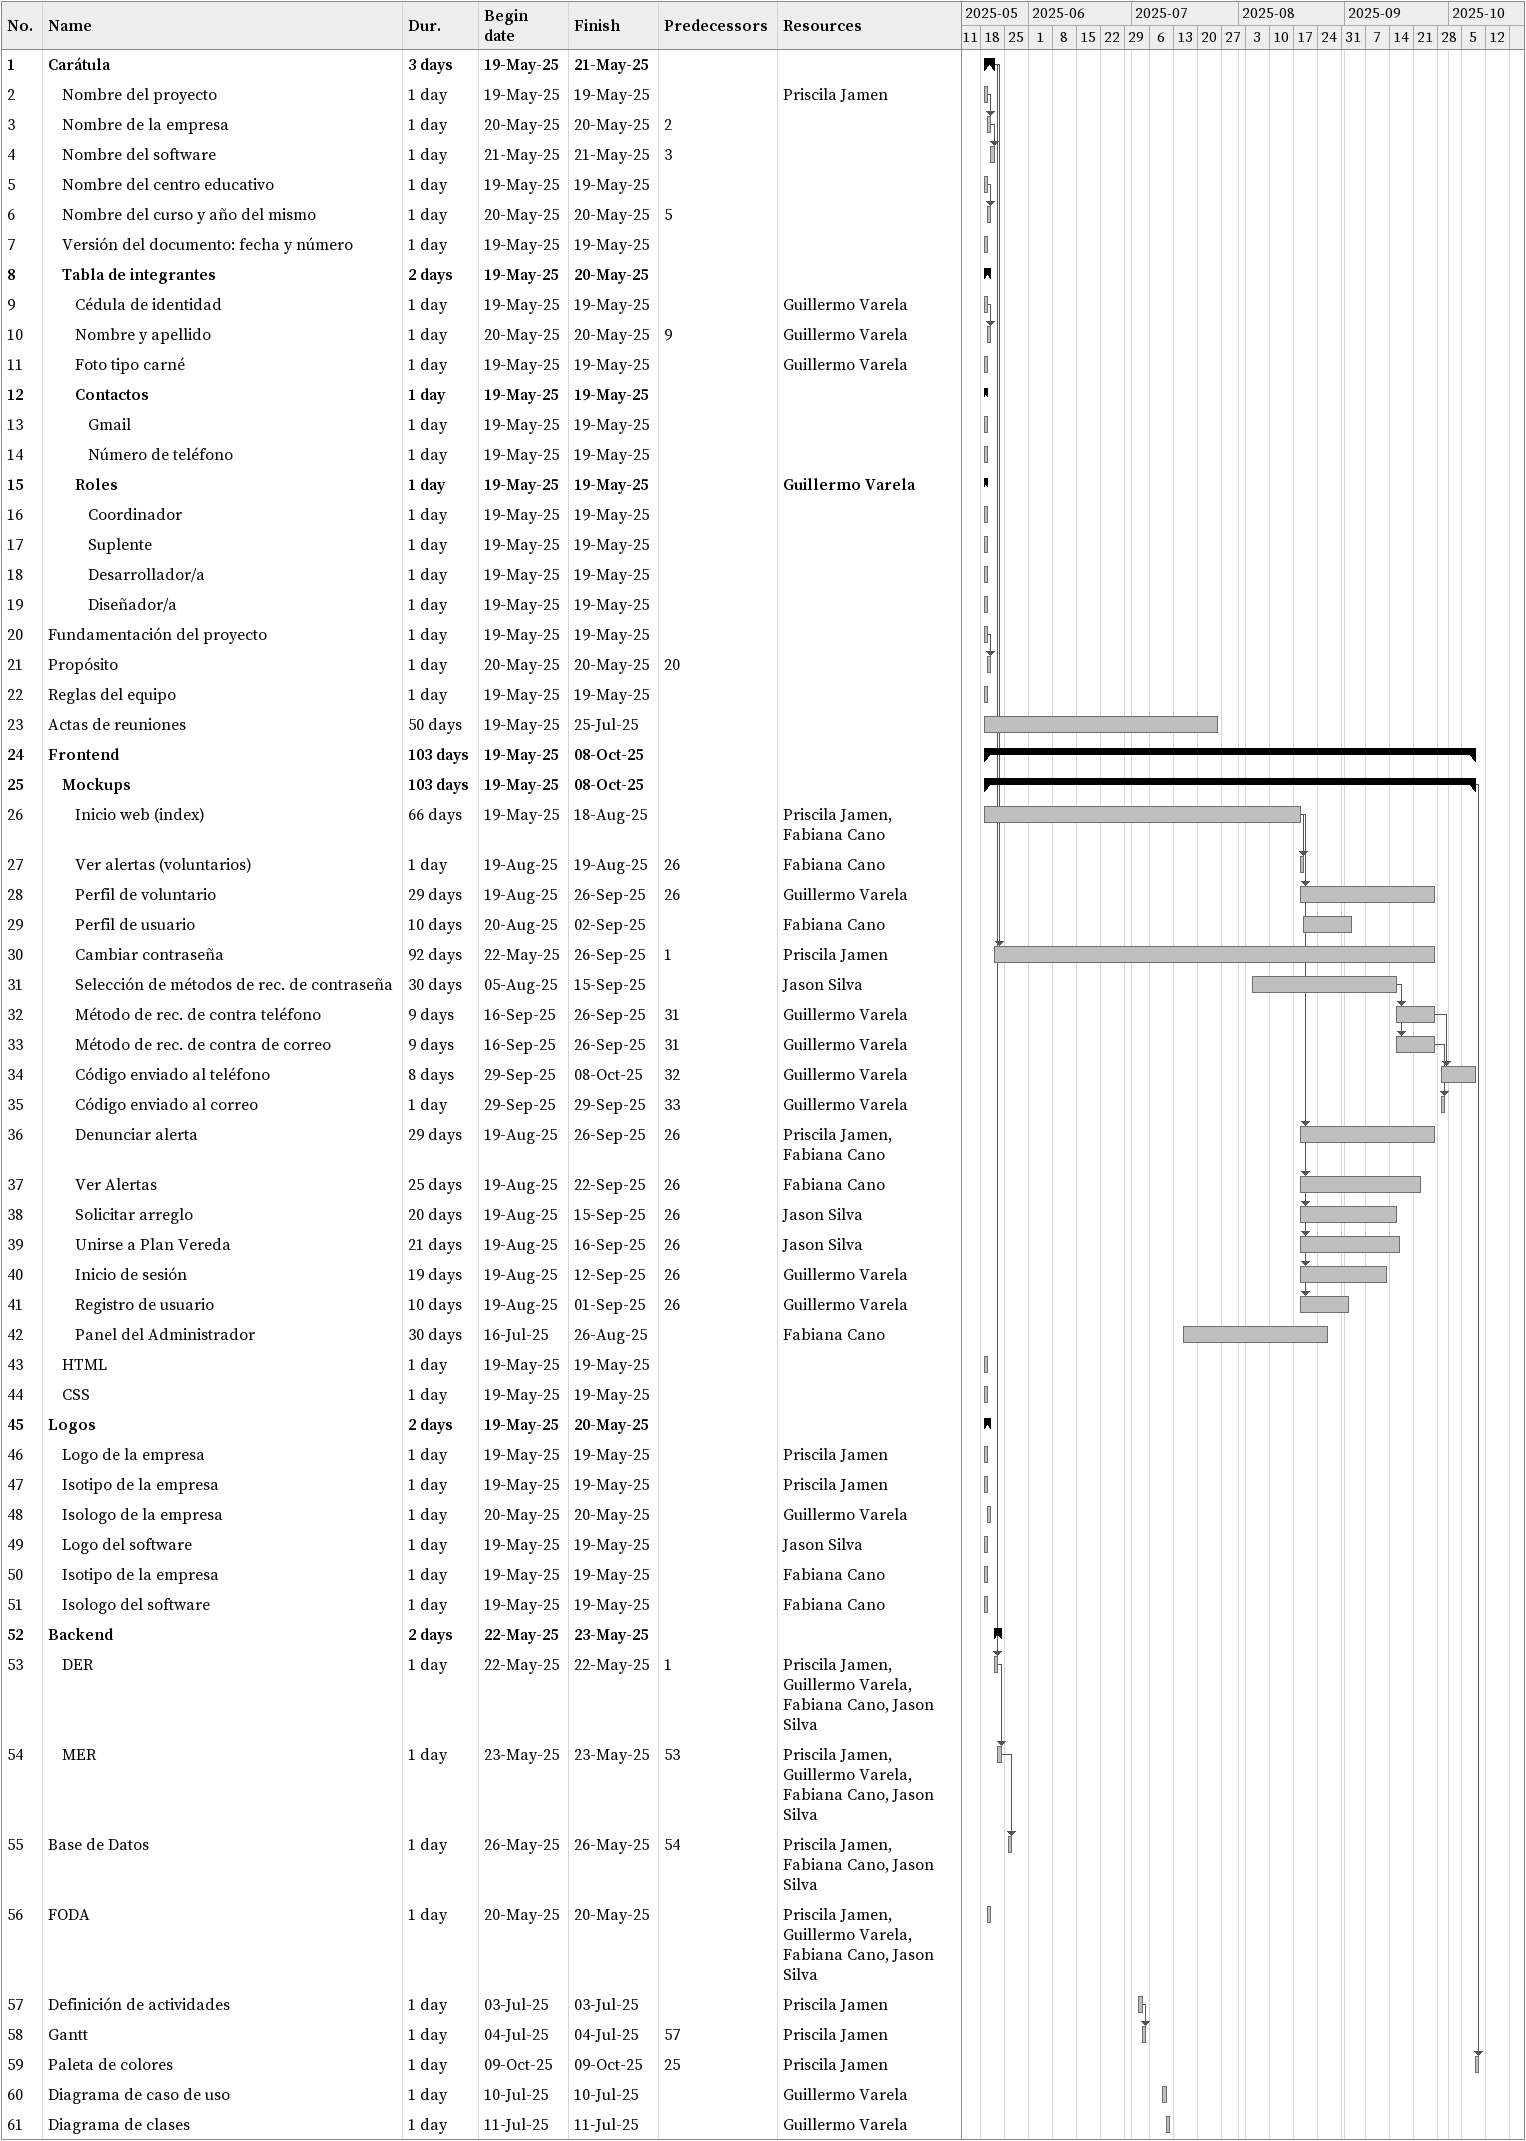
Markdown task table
| ID | Level | Task | Duration | Start | Finish | Predecessors | Resources |
|---|---|---|---|---|---|---|---|
| 1 | 1 | **Carátula** | 3d | 2025-05-19 | 2025-05-21 |  |  |
| 2 | 2 | Nombre del proyecto | 1d | 2025-05-19 | 2025-05-19 |  | Priscila Jamen |
| 3 | 2 | Nombre de la empresa | 1d | 2025-05-20 | 2025-05-20 | 2 |  |
| 4 | 2 | Nombre del software | 1d | 2025-05-21 | 2025-05-21 | 3 |  |
| 5 | 2 | Nombre del centro educativo | 1d | 2025-05-19 | 2025-05-19 |  |  |
| 6 | 2 | Nombre del curso y año del mismo | 1d | 2025-05-20 | 2025-05-20 | 5 |  |
| 7 | 2 | Versión del documento: fecha y número | 1d | 2025-05-19 | 2025-05-19 |  |  |
| 8 | 2 | **Tabla de integrantes** | 2d | 2025-05-19 | 2025-05-20 |  |  |
| 9 | 3 | Cédula de identidad | 1d | 2025-05-19 | 2025-05-19 |  | Guillermo Varela |
| 10 | 3 | Nombre y apellido | 1d | 2025-05-20 | 2025-05-20 | 9 | Guillermo Varela |
| 11 | 3 | Foto tipo carné | 1d | 2025-05-19 | 2025-05-19 |  | Guillermo Varela |
| 12 | 3 | **Contactos** | 1d | 2025-05-19 | 2025-05-19 |  |  |
| 13 | 4 | Gmail | 1d | 2025-05-19 | 2025-05-19 |  |  |
| 14 | 4 | Número de teléfono | 1d | 2025-05-19 | 2025-05-19 |  |  |
| 15 | 3 | **Roles** | 1d | 2025-05-19 | 2025-05-19 |  | Guillermo Varela |
| 16 | 4 | Coordinador | 1d | 2025-05-19 | 2025-05-19 |  |  |
| 17 | 4 | Suplente | 1d | 2025-05-19 | 2025-05-19 |  |  |
| 18 | 4 | Desarrollador/a | 1d | 2025-05-19 | 2025-05-19 |  |  |
| 19 | 4 | Diseñador/a | 1d | 2025-05-19 | 2025-05-19 |  |  |
| 20 | 1 | Fundamentación del proyecto | 1d | 2025-05-19 | 2025-05-19 |  |  |
| 21 | 1 | Propósito | 1d | 2025-05-20 | 2025-05-20 | 20 |  |
| 22 | 1 | Reglas del equipo | 1d | 2025-05-19 | 2025-05-19 |  |  |
| 23 | 1 | Actas de reuniones | 50d | 2025-05-19 | 2025-07-25 |  |  |
| 24 | 1 | **Frontend** | 103d | 2025-05-19 | 2025-10-08 |  |  |
| 25 | 2 | **Mockups** | 103d | 2025-05-19 | 2025-10-08 |  |  |
| 26 | 3 | Inicio web (index) | 66d | 2025-05-19 | 2025-08-18 |  | Priscila Jamen, Fabiana Cano |
| 27 | 3 | Ver alertas (voluntarios) | 1d | 2025-08-19 | 2025-08-19 | 26 | Fabiana Cano |
| 28 | 3 | Perfil de voluntario | 29d | 2025-08-19 | 2025-09-26 | 26 | Guillermo Varela |
| 29 | 3 | Perfil de usuario | 10d | 2025-08-20 | 2025-09-02 |  | Fabiana Cano |
| 30 | 3 | Cambiar contraseña | 92d | 2025-05-22 | 2025-09-26 | 1 | Priscila Jamen |
| 31 | 3 | Selección de métodos de rec. de contraseña | 30d | 2025-08-05 | 2025-09-15 |  | Jason Silva |
| 32 | 3 | Método de rec. de contra teléfono | 9d | 2025-09-16 | 2025-09-26 | 31 | Guillermo Varela |
| 33 | 3 | Método de rec. de contra de correo | 9d | 2025-09-16 | 2025-09-26 | 31 | Guillermo Varela |
| 34 | 3 | Código enviado al teléfono | 8d | 2025-09-29 | 2025-10-08 | 32 | Guillermo Varela |
| 35 | 3 | Código enviado al correo | 1d | 2025-09-29 | 2025-09-29 | 33 | Guillermo Varela |
| 36 | 3 | Denunciar alerta | 29d | 2025-08-19 | 2025-09-26 | 26 | Priscila Jamen, Fabiana Cano |
| 37 | 3 | Ver Alertas | 25d | 2025-08-19 | 2025-09-22 | 26 | Fabiana Cano |
| 38 | 3 | Solicitar arreglo | 20d | 2025-08-19 | 2025-09-15 | 26 | Jason Silva |
| 39 | 3 | Unirse a Plan Vereda | 21d | 2025-08-19 | 2025-09-16 | 26 | Jason Silva |
| 40 | 3 | Inicio de sesión | 19d | 2025-08-19 | 2025-09-12 | 26 | Guillermo Varela |
| 41 | 3 | Registro de usuario | 10d | 2025-08-19 | 2025-09-01 | 26 | Guillermo Varela |
| 42 | 3 | Panel del Administrador | 30d | 2025-07-16 | 2025-08-26 |  | Fabiana Cano |
| 43 | 2 | HTML | 1d | 2025-05-19 | 2025-05-19 |  |  |
| 44 | 2 | CSS | 1d | 2025-05-19 | 2025-05-19 |  |  |
| 45 | 1 | **Logos** | 2d | 2025-05-19 | 2025-05-20 |  |  |
| 46 | 2 | Logo de la empresa | 1d | 2025-05-19 | 2025-05-19 |  | Priscila Jamen |
| 47 | 2 | Isotipo de la empresa | 1d | 2025-05-19 | 2025-05-19 |  | Priscila Jamen |
| 48 | 2 | Isologo de la empresa | 1d | 2025-05-20 | 2025-05-20 |  | Guillermo Varela |
| 49 | 2 | Logo del software | 1d | 2025-05-19 | 2025-05-19 |  | Jason Silva |
| 50 | 2 | Isotipo de la empresa | 1d | 2025-05-19 | 2025-05-19 |  | Fabiana Cano |
| 51 | 2 | Isologo del software | 1d | 2025-05-19 | 2025-05-19 |  | Fabiana Cano |
| 52 | 1 | **Backend** | 2d | 2025-05-22 | 2025-05-23 |  |  |
| 53 | 2 | DER | 1d | 2025-05-22 | 2025-05-22 | 1 | Priscila Jamen, Guillermo Varela, Fabiana Cano, Jason Silva |
| 54 | 2 | MER | 1d | 2025-05-23 | 2025-05-23 | 53 | Priscila Jamen, Guillermo Varela, Fabiana Cano, Jason Silva |
| 55 | 1 | Base de Datos | 1d | 2025-05-26 | 2025-05-26 | 54 | Priscila Jamen, Fabiana Cano, Jason Silva |
| 56 | 1 | FODA | 1d | 2025-05-20 | 2025-05-20 |  | Priscila Jamen, Guillermo Varela, Fabiana Cano, Jason Silva |
| 57 | 1 | Definición de actividades | 1d | 2025-07-03 | 2025-07-03 |  | Priscila Jamen |
| 58 | 1 | Gantt | 1d | 2025-07-04 | 2025-07-04 | 57 | Priscila Jamen |
| 59 | 1 | Paleta de colores | 1d | 2025-10-09 | 2025-10-09 | 25 | Priscila Jamen |
| 60 | 1 | Diagrama de caso de uso | 1d | 2025-07-10 | 2025-07-10 |  | Guillermo Varela |
| 61 | 1 | Diagrama de clases | 1d | 2025-07-11 | 2025-07-11 |  | Guillermo Varela |
